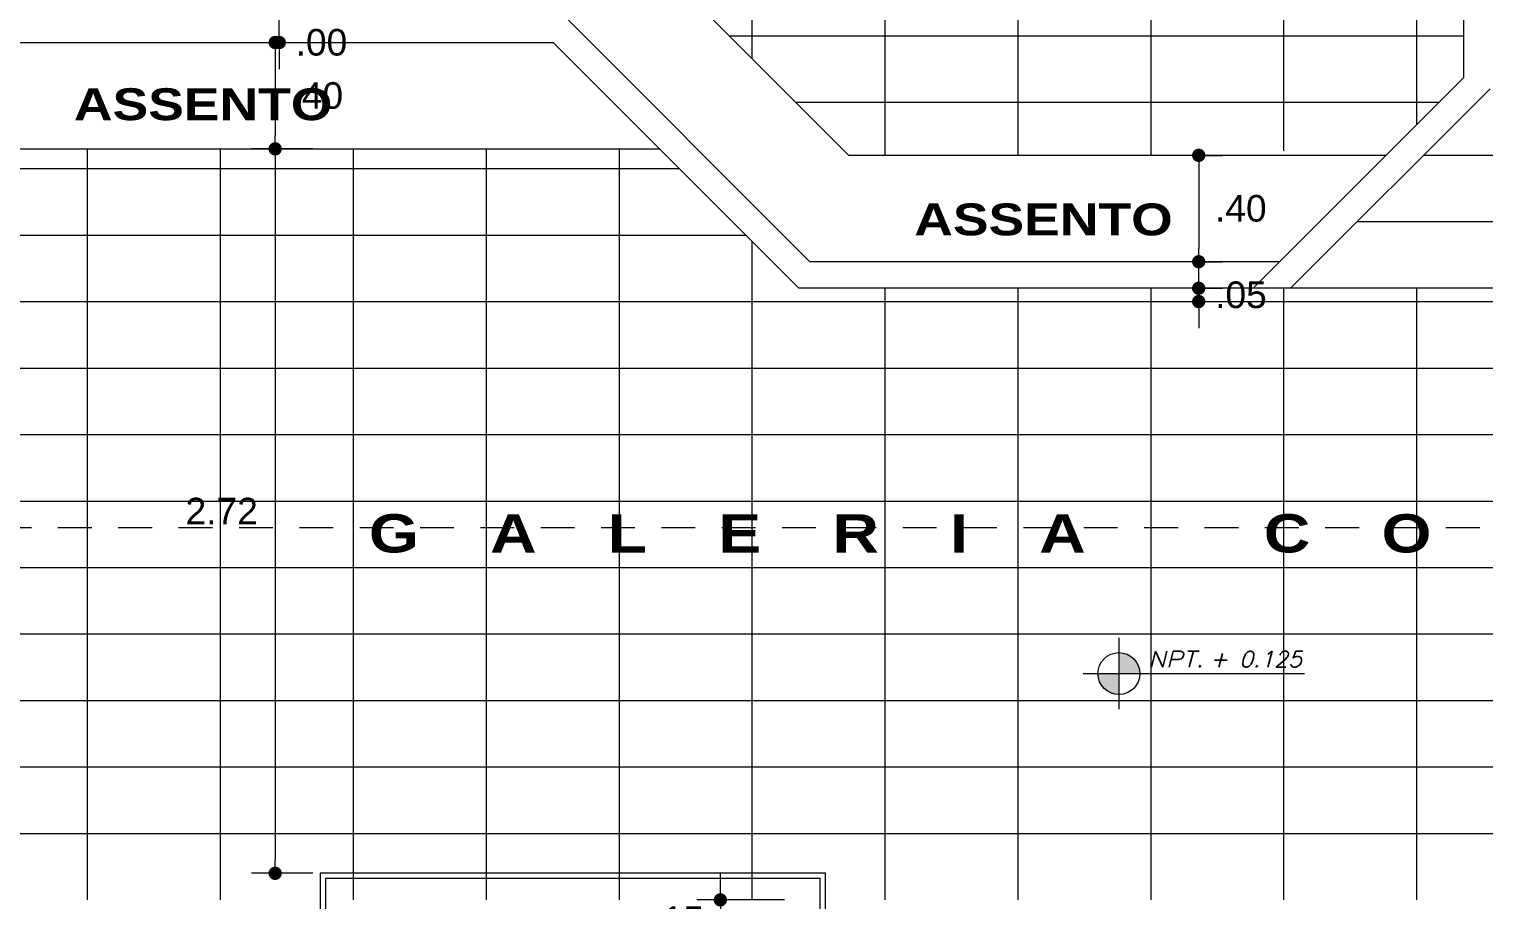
# Model space of a CAD drawing. Header units: millimetres. Extents: x 2178 to 2304, y 1220 to 1359.
# Drawn here: x 2195.31 to 2200.78, y 1334.32 to 1337.59 of the extents above; entities that cross this region are included whole.
import ezdxf
from ezdxf.enums import TextEntityAlignment as Align

# ---------------------------------------------------------------- set-up
doc = ezdxf.new("R2010")
doc.units = ezdxf.units.MM
doc.linetypes.add('HIDDEN', pattern=[9.525, 6.35, -3.175])
doc.layers.get('0').update_dxf_attribs({"lineweight": 0})
for name, color, linetype, lineweight in [('COTAS', 40, 'Continuous', 20), ('PLUMA 2', 94, 'Continuous', 15), ('PROY', 13, 'HIDDEN', 13), ('TEXTO', 5, 'Continuous', 18)]:
    doc.layers.add(name, color=color, linetype=linetype, lineweight=lineweight)
doc.layers.add('pisos....', color=7, linetype='Continuous', lineweight=5, true_color=0x7c7f7e)
doc.styles.add('ARIAL', font='arial.ttf')
doc.styles.add('ARIAL-N', font='arialbd.ttf')
doc.styles.add('SIMPLEX', font='simplex.shx', dxfattribs={"width": 1.2, "oblique": 15})
doc.dimstyles.new('RPM 50', dxfattribs={"dimtxt": 0.1, "dimasz": 0.05, "dimexe": 0.0885, "dimexo": 0.1535, "dimgap": 0.071, "dimtad": 2, "dimtih": 1, "dimtoh": 1, "dimzin": 4, "dimdsep": 46, "dimtxsty": 'ARIAL', "dimblk": 'DOT', "dimcen": 0.4, "dimdle": 0.25, "dimclrd": 8, "dimclre": 8, "dimclrt": 9, "dimadec": 0, "dimazin": 0, "dimtfac": 1, "dimtix": 1, "dimtmove": 0, "dimatfit": 3, "dimldrblk": 'DOT', "dimfxl": 0.5, "dimfxlon": 1, "dimlwd": 0, "dimlwe": 0, "dimarcsym": 0})

# ---------------------------------------------------------------- blocks, each defined once
blk = doc.blocks.new('_DOT')
at = {"color": 0, "linetype": 'ByBlock'}
blk.add_line((-0.5, 0), (-1, 0), dxfattribs=at)
at = {"color": 0, "linetype": 'ByBlock', "const_width": 0.5}
blk.add_lwpolyline([(-0.25, 0, 1), (0.25, 0, 1)], format="xyb", close=True, dxfattribs=at)
blk = doc.blocks.new('*D1000')
at = {"color": 8, "lineweight": 0, "transparency": 16777216}
for p, q in [((2197.9062, 1334.3697), (2197.9062, 1334.4197)), ((2198.1478, 1334.3197), (2197.8177, 1334.3197)), ((2197.9062, 1334.3197), (2197.9062, 1334.1697)), ((2198.4062, 1334.1697), (2197.8177, 1334.1697)), ((2197.9062, 1334.1197), (2197.9062, 1334.0697))]:
    blk.add_line(p, q, dxfattribs=at)
at = {"layer": 'Defpoints', "color": 0, "transparency": 16777216}
for p in [(2198.3013, 1334.3197), (2197.9062, 1334.1697), (2198.7013, 1334.1697)]:
    blk.add_point(p, dxfattribs=at)
at = {"color": 8, "lineweight": 0, "transparency": 16777216, "xscale": 0.05, "yscale": 0.05, "zscale": 0.05}
for p, rotation in [((2197.9062, 1334.3197), 270), ((2197.9062, 1334.1697), 90)]:
    blk.add_blockref('_DOT', p, dxfattribs=dict(at, rotation=rotation))
at = {"color": 9, "transparency": 16777216, "insert": (2197.7472, 1334.2447), "char_height": 0.1, "attachment_point": 5, "style": 'ARIAL'}
blk.add_mtext('.15', dxfattribs=at)
blk = doc.blocks.new('N')
at = {"linetype": 'Continuous'}
h = blk.add_hatch(color=256, dxfattribs=at)
h.paths.add_polyline_path([(0, 0.1), (0, 0), (0.1, 0, 0.414214)])
h.paths.add_polyline_path([(-0.1, 0, 0.414214), (0, -0.1), (0, 0)])
for points in [[(0, 0.17), (0, -0.17)], [(-0.17, 0), (0.8871, 0)]]:
    blk.add_lwpolyline(points)
blk.add_circle((0, 0), 0.1)
at = {"color": 64, "style": 'SIMPLEX', "oblique": 15, "width": 1.2}
blk.add_text('NPT.', height=0.075, dxfattribs=at).set_placement((0.1398, 0.0314))
at = {"color": 64, "style": 'SIMPLEX', "oblique": 15, "width": 1.062312}
blk.add_attdef('NIV', text='', height=0.075, dxfattribs=at).set_placement((0.4349, 0.0314), (0.875, 0.0314), align=Align.FIT)
blk = doc.blocks.new('*D1097')
at = {"color": 8, "lineweight": 0, "transparency": 16777216}
for p, q in [((2196.2473, 1337.5941), (2196.2473, 1337.6441)), ((2196.2473, 1337.5441), (2196.3358, 1337.5441)), ((2196.2473, 1337.5441), (2196.3358, 1337.5441)), ((2196.2473, 1337.4941), (2196.2473, 1337.4441))]:
    blk.add_line(p, q, dxfattribs=at)
at = {"layer": 'Defpoints', "color": 0, "transparency": 16777216}
for p in [(2196.2318, 1337.5441), (2196.2473, 1337.5441), (2196.2473, 1337.5441)]:
    blk.add_point(p, dxfattribs=at)
at = {"color": 8, "lineweight": 0, "transparency": 16777216, "xscale": 0.05, "yscale": 0.05, "zscale": 0.05}
for rotation in [270, 90]:
    blk.add_blockref('_DOT', (2196.2473, 1337.5441), dxfattribs=dict(at, rotation=rotation))
at = {"color": 9, "transparency": 16777216, "insert": (2196.4057, 1337.5441), "char_height": 0.1, "attachment_point": 5, "style": 'ARIAL'}
blk.add_mtext('.00', dxfattribs=at)
blk = doc.blocks.new('*D1098')
at = {"color": 8, "lineweight": 0, "transparency": 16777216}
for p, q in [((2196.2318, 1337.5441), (2196.3203, 1337.5441)), ((2196.2318, 1337.4941), (2196.2318, 1337.1941)), ((2196.2318, 1337.1441), (2196.3203, 1337.1441))]:
    blk.add_line(p, q, dxfattribs=at)
at = {"layer": 'Defpoints', "color": 0, "transparency": 16777216}
for p in [(2196.2318, 1337.5441), (2196.2318, 1337.1441), (2196.2318, 1337.1441)]:
    blk.add_point(p, dxfattribs=at)
at = {"color": 8, "lineweight": 0, "transparency": 16777216, "xscale": 0.05, "yscale": 0.05, "zscale": 0.05}
for p, rotation in [((2196.2318, 1337.5441), 90), ((2196.2318, 1337.1441), 270)]:
    blk.add_blockref('_DOT', p, dxfattribs=dict(at, rotation=rotation))
at = {"color": 9, "transparency": 16777216, "insert": (2196.3902, 1337.3441), "char_height": 0.1, "attachment_point": 5, "style": 'ARIAL'}
blk.add_mtext('.40', dxfattribs=at)
blk = doc.blocks.new('*D1100')
at = {"color": 8, "lineweight": 0, "transparency": 16777216}
for p, q in [((2199.7055, 1337.1197), (2199.794, 1337.1197)), ((2199.7055, 1337.0697), (2199.7055, 1336.7697)), ((2199.7055, 1336.7197), (2199.794, 1336.7197))]:
    blk.add_line(p, q, dxfattribs=at)
at = {"layer": 'Defpoints', "color": 0, "transparency": 16777216}
for p in [(2199.7055, 1337.1197), (2199.7055, 1336.7197), (2199.7055, 1336.7197)]:
    blk.add_point(p, dxfattribs=at)
at = {"color": 8, "lineweight": 0, "transparency": 16777216, "xscale": 0.05, "yscale": 0.05, "zscale": 0.05}
for p, rotation in [((2199.7055, 1337.1197), 90), ((2199.7055, 1336.7197), 270)]:
    blk.add_blockref('_DOT', p, dxfattribs=dict(at, rotation=rotation))
at = {"color": 9, "transparency": 16777216, "insert": (2199.8639, 1336.9197), "char_height": 0.1, "attachment_point": 5, "style": 'ARIAL'}
blk.add_mtext('.40', dxfattribs=at)
blk = doc.blocks.new('*D1101')
at = {"color": 8, "lineweight": 0, "transparency": 16777216}
for p, q in [((2199.7055, 1336.6697), (2199.7055, 1336.7197)), ((2199.7055, 1336.6197), (2199.794, 1336.6197)), ((2199.7055, 1336.5697), (2199.7055, 1336.6197)), ((2199.7055, 1336.5697), (2199.794, 1336.5697)), ((2199.7055, 1336.5197), (2199.7055, 1336.4697))]:
    blk.add_line(p, q, dxfattribs=at)
at = {"layer": 'Defpoints', "color": 0, "transparency": 16777216}
for p in [(2199.7055, 1336.6197), (2199.7055, 1336.6197), (2199.7055, 1336.5697)]:
    blk.add_point(p, dxfattribs=at)
at = {"color": 8, "lineweight": 0, "transparency": 16777216, "xscale": 0.05, "yscale": 0.05, "zscale": 0.05}
for p, rotation in [((2199.7055, 1336.6197), 270), ((2199.7055, 1336.5697), 90)]:
    blk.add_blockref('_DOT', p, dxfattribs=dict(at, rotation=rotation))
at = {"color": 9, "transparency": 16777216, "insert": (2199.8645, 1336.5947), "char_height": 0.1, "attachment_point": 5, "style": 'ARIAL'}
blk.add_mtext('.05', dxfattribs=at)
blk = doc.blocks.new('*D1102')
at = {"color": 8, "lineweight": 0, "transparency": 16777216}
for p, q in [((2196.3728, 1337.1441), (2196.1433, 1337.1441)), ((2196.2318, 1337.0941), (2196.2318, 1334.4697)), ((2196.3728, 1334.4197), (2196.1433, 1334.4197))]:
    blk.add_line(p, q, dxfattribs=at)
at = {"layer": 'Defpoints', "color": 0, "transparency": 16777216}
for p in [(2196.5263, 1337.1441), (2196.2318, 1334.4197), (2196.5263, 1334.4197)]:
    blk.add_point(p, dxfattribs=at)
at = {"color": 8, "lineweight": 0, "transparency": 16777216, "xscale": 0.05, "yscale": 0.05, "zscale": 0.05}
for p, rotation in [((2196.2318, 1337.1441), 90), ((2196.2318, 1334.4197), 270)]:
    blk.add_blockref('_DOT', p, dxfattribs=dict(at, rotation=rotation))
at = {"color": 9, "transparency": 16777216, "insert": (2196.0306, 1335.7819), "char_height": 0.1, "attachment_point": 5, "style": 'ARIAL'}
blk.add_mtext('2.72', dxfattribs=at)

msp = doc.modelspace()

# ---------------------------------------------------------------- linework, layer by layer
for points in [[(2196.4013, 1334.0697), (2198.3013, 1334.0697), (2198.3013, 1334.4197), (2196.4013, 1334.4197)], [(2196.4213, 1334.0897), (2198.2813, 1334.0897), (2198.2813, 1334.3997), (2196.4213, 1334.3997)]]:
    msp.add_lwpolyline(points, close=True)
at = {"layer": 'pisos....'}
for points in [[(2198.5263, 1337.1197), (2198.5263, 1340.2697)], [(2199.0263, 1337.1197), (2199.0263, 1340.2697)], [(2200.5263, 1337.2361), (2200.5263, 1340.2697)], [(2198.0263, 1337.4826), (2198.0263, 1340.1697)], [(2199.5263, 1337.1197), (2199.5263, 1338.0036)], [(2200.0263, 1337.1361), (2200.0263, 1337.9697)], [(2197.9392, 1337.5697), (2200.7013, 1337.5697)], [(2198.1892, 1337.3197), (2200.6099, 1337.3197)], [(2195.5263, 1334.3197), (2195.5263, 1337.1441)], [(2196.0263, 1334.3197), (2196.0263, 1337.1441)], [(2196.5263, 1334.3197), (2196.5263, 1337.1441)], [(2197.0263, 1334.3197), (2197.0263, 1337.1441)], [(2197.5263, 1334.3197), (2197.5263, 1337.1441)], [(2194.7433, 1337.0697), (2197.7513, 1337.0697)], [(2194.4933, 1336.8197), (2198.0013, 1336.8197)], [(2198.0263, 1334.3197), (2198.0263, 1336.7947)], [(2198.5263, 1334.3197), (2198.5263, 1336.6197)], [(2199.0263, 1334.3197), (2199.0263, 1336.6197)], [(2199.5263, 1334.3197), (2199.5263, 1336.6197)], [(2200.0263, 1334.3197), (2200.0263, 1336.6197)], [(2200.5263, 1334.3197), (2200.5263, 1336.6197)], [(2194.2433, 1336.5697), (2208.8593, 1336.5697)], [(2189.2763, 1336.3197), (2225.1324, 1336.3197)], [(2189.2763, 1336.0697), (2225.1324, 1336.0697)], [(2189.2763, 1335.8197), (2225.1324, 1335.8197)], [(2189.2763, 1335.5697), (2225.1324, 1335.5697)], [(2189.2763, 1335.3197), (2225.1324, 1335.3197)], [(2189.2763, 1335.0697), (2225.1324, 1335.0697)], [(2190.4513, 1334.8197), (2225.1324, 1334.8197)], [(2190.7013, 1334.5697), (2225.1324, 1334.5697)]]:
    msp.add_lwpolyline(points, dxfattribs=at)
at = {"layer": 'PLUMA 2', "color": 40, "linetype": 'Continuous', "lineweight": 20, "flags": 128}
for points in [[(2198.3892, 1337.1197), (2196.8263, 1338.6826)], [(2200.7013, 1338.3697), (2200.7013, 1337.4111)], [(2198.2427, 1336.7197), (2197.3183, 1337.6441)], [(2195.2177, 1337.5441), (2197.2769, 1337.5441)], [(2198.2013, 1336.6197), (2197.2769, 1337.5441)], [(2199.9099, 1336.6197), (2200.7013, 1337.4111)], [(2200.0513, 1336.6197), (2200.8013, 1337.3697)], [(2194.8177, 1337.1441), (2197.6769, 1337.1441)], [(2200.4099, 1337.1197), (2198.3892, 1337.1197)], [(2201.5513, 1337.1197), (2200.5513, 1337.1197)], [(2201.5513, 1336.8697), (2200.3013, 1336.8697)], [(2200.0099, 1336.7197), (2198.2427, 1336.7197)], [(2201.5513, 1336.6197), (2198.2013, 1336.6197)]]:
    msp.add_lwpolyline(points, dxfattribs=at)
at = {"layer": 'PROY', "ltscale": 0.02, "flags": 128}
msp.add_lwpolyline([(2192.9177, 1335.7197), (2210.1849, 1335.7197)], dxfattribs=at)

# ---------------------------------------------------------------- block references
at = {"layer": 'COTAS'}
ref = msp.add_blockref('N', (2199.4053, 1335.1708), dxfattribs=dict(at, xscale=0.7870854846603947, yscale=0.7870854846603947, zscale=0.7870854846603947))
ref.add_attrib('NIV', '+ 0.125', dxfattribs={"layer": '0', "color": 64, "height": 0.05903, "style": 'SIMPLEX', "oblique": 15, "width": 0.985826}).set_placement((2199.7476, 1335.1955), (2200.094, 1335.1955), align=Align.FIT)

# ---------------------------------------------------------------- texts
at = {"layer": 'TEXTO', "style": 'ARIAL-N', "width": 1.2}
for s, height, p in [('ASSENTO', 0.12, (2195.9609, 1337.2519)), ('ASSENTO', 0.12, (2199.1217, 1336.8187)), ('G    A    L    E    R    I    A          C    O    M    E    R    C    I    A    L ', 0.144, (2200.1049, 1335.6261))]:
    msp.add_text(s, height=height, dxfattribs=at).set_placement(p, align=Align.CENTER)

# ---------------------------------------------------------------- dimensions: what is measured, and where the dimension line sits
for base, p1, p2, picture, middle in [((2196.2473315858, 1337.544097491), (2196.2473315858, 1337.544097491), (2196.2317905629, 1337.544097491), '*D1097', (2196.4057463197, 1337.544097491)), ((2196.2318, 1337.1441), (2196.2318, 1337.5441), (2196.2318, 1337.1441), '*D1098', (2196.3902, 1337.3441)), ((2199.7055, 1336.6197), (2199.7055, 1336.5697), (2199.7055, 1336.6197), '*D1101', (2199.8645, 1336.5947))]:
    dim = msp.add_linear_dim(base=base, p1=p1, p2=p2, angle=90, dimstyle='RPM 50', override={"dimtmove": 1})
    dim.commit()
    dim.dimension.update_dxf_attribs({"geometry": picture, "text_midpoint": middle})
for base, p1, p2, picture, middle in [((2196.2318, 1334.4197), (2196.5263, 1337.1441), (2196.5263, 1334.4197), '*D1102', (2196.0306, 1335.7819)), ((2199.7055, 1336.7197), (2199.7055, 1337.1197), (2199.7055, 1336.7197), '*D1100', (2199.8639, 1336.9197)), ((2197.9062, 1334.1697), (2198.3013, 1334.3197), (2198.7013, 1334.1697), '*D1000', (2197.7472, 1334.2447))]:
    dim = msp.add_linear_dim(base=base, p1=p1, p2=p2, angle=90, dimstyle='RPM 50')
    dim.commit()
    dim.dimension.update_dxf_attribs({"geometry": picture, "text_midpoint": middle})

doc.saveas('drawing.dxf')
